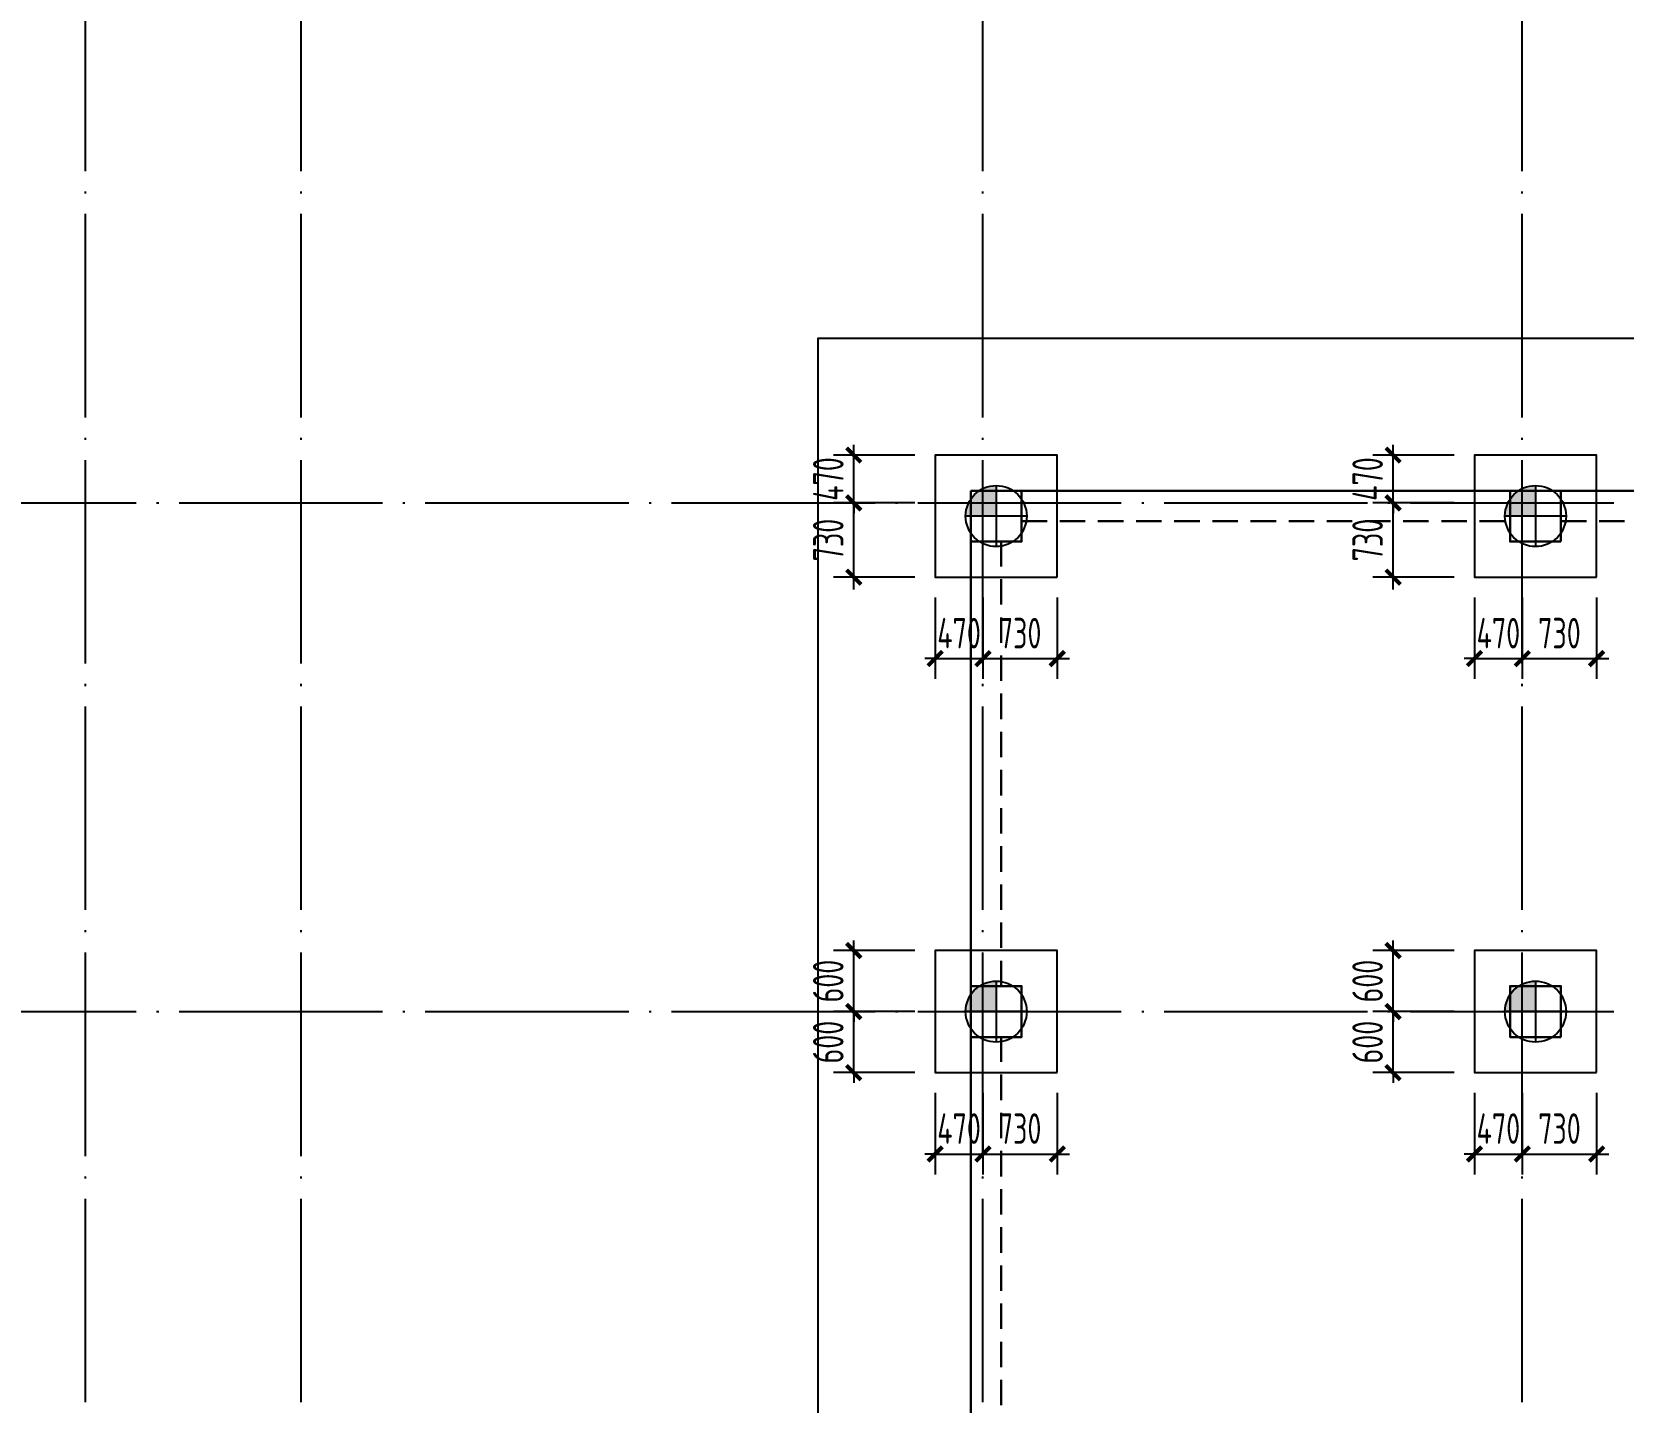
# Model space of a CAD drawing. Extents: x 2430613 to 2739493, y -1540945 to -971137.
# Drawn here: x 2463477 to 2479115, y -1278794 to -1265324 of the extents above; entities that cross this region are included whole.
import ezdxf

# ---------------------------------------------------------------- set-up
doc = ezdxf.new("R2010")
doc.units = 0
doc.header["$LTSCALE"] = 1000
doc.header["$MEASUREMENT"] = 0
doc.header["$PDMODE"] = 3
doc.header["$PDSIZE"] = 50
doc.linetypes.add('DOTE', pattern=[2.42, 2, -0.2, 0.02, -0.2])
doc.linetypes.add('HIDDEN', pattern=[0.375, 0.25, -0.125])
doc.layers.get('0').update_dxf_attribs({"linetype": 'CONTINUOUS'})
doc.layers.get('DEFPOINTS').update_dxf_attribs({"linetype": 'CONTINUOUS'})
for name, color, linetype, lineweight in [('0S-墙-不可见', 30, 'HIDDEN', 30), ('0S-墙-线', 30, 'CONTINUOUS', 30), ('0S-柱-线', 50, 'CONTINUOUS', 30)]:
    doc.layers.add(name, color=color, linetype=linetype, lineweight=lineweight)
for name, color, linetype in [('600直径桩', 4, 'CONTINUOUS'), ('COLU_DIM', 3, 'CONTINUOUS'), ('DOTE', 1, 'DOTE'), ('S1-SLAB-Finstructions', 255, 'CONTINUOUS'), ('承台', 2, 'CONTINUOUS')]:
    doc.layers.add(name, color=color, linetype=linetype)
doc.styles.add('TSSD_Dimension', font='Tssdeng.shx', dxfattribs={"width": 0.7, "bigfont": 'hztxt.shx'})
doc.dimstyles.new('TSSD_100_100', dxfattribs={"dimtxt": 300, "dimasz": 100, "dimexe": 200, "dimexo": 200, "dimgap": 100, "dimtad": 1, "dimdec": 0, "dimzin": 0, "dimdsep": 46, "dimtxsty": 'TSSD_Dimension', "dimblk": 'ARCHTICK', "dimcen": 0, "dimdle": 120, "dimclrt": 7, "dimazin": 0, "dimtfac": 1, "dimtdec": 0, "dimtix": 1, "dimtmove": 2, "dimatfit": 0, "dimldrblk": 'ARCHTICK', "dimfxl": 1, "dimtolj": 1, "dimtzin": 0, "dimarcsym": 0})

# ---------------------------------------------------------------- blocks, each defined once
blk = doc.blocks.new('_ArchTick')
at = {"color": 0, "linetype": 'ByBlock', "const_width": 0.4}
blk.add_lwpolyline([(-0.71, -0.71), (0.71, 0.71)], dxfattribs=at)
blk = doc.blocks.new('*D2224')
at = {"layer": 'COLU_DIM', "color": 0, "lineweight": -2, "transparency": 16777216}
for p, q in [((2472354, -1270885), (2472354, -1271685)), ((2472824, -1270885), (2472824, -1271685)), ((2472354, -1271485), (2472254, -1271485)), ((2472354, -1271485), (2472824, -1271485)), ((2472824, -1271485), (2472924, -1271485))]:
    blk.add_line(p, q, dxfattribs=at)
at = {"layer": 'DEFPOINTS', "color": 0, "transparency": 16777216}
for p in [(2472354, -1270685), (2472824, -1270685), (2472824, -1271485)]:
    blk.add_point(p, dxfattribs=at)
at = {"layer": 'COLU_DIM', "color": 0, "lineweight": -2, "transparency": 16777216, "xscale": 100, "yscale": 100, "zscale": 100}
blk.add_blockref('_ArchTick', (2472354, -1271485), dxfattribs=at)
at = {"layer": 'COLU_DIM', "color": 0, "lineweight": -2, "transparency": 16777216, "xscale": 100, "yscale": 100, "zscale": 100, "rotation": 180}
blk.add_blockref('_ArchTick', (2472824, -1271485), dxfattribs=at)
at = {"layer": 'COLU_DIM', "color": 7, "transparency": 16777216, "insert": (2472589, -1271235), "char_height": 300, "attachment_point": 5, "style": 'TSSD_Dimension'}
blk.add_mtext('\\A1;470', dxfattribs=at)
blk = doc.blocks.new('*D2225')
at = {"layer": 'COLU_DIM', "color": 0, "lineweight": -2, "transparency": 16777216}
for p, q in [((2472824, -1270885), (2472824, -1271685)), ((2473554, -1270885), (2473554, -1271685)), ((2472704, -1271485), (2473674, -1271485))]:
    blk.add_line(p, q, dxfattribs=at)
at = {"layer": 'DEFPOINTS', "color": 0, "transparency": 16777216}
for p in [(2472824, -1270685), (2473554, -1270685), (2473554, -1271485)]:
    blk.add_point(p, dxfattribs=at)
at = {"layer": 'COLU_DIM', "color": 0, "lineweight": -2, "transparency": 16777216, "xscale": 100, "yscale": 100, "zscale": 100, "rotation": 180}
blk.add_blockref('_ArchTick', (2472824, -1271485), dxfattribs=at)
at = {"layer": 'COLU_DIM', "color": 0, "lineweight": -2, "transparency": 16777216, "xscale": 100, "yscale": 100, "zscale": 100}
blk.add_blockref('_ArchTick', (2473554, -1271485), dxfattribs=at)
at = {"layer": 'COLU_DIM', "color": 7, "transparency": 16777216, "insert": (2473189, -1271235), "char_height": 300, "attachment_point": 5, "style": 'TSSD_Dimension'}
blk.add_mtext('\\A1;730', dxfattribs=at)
blk = doc.blocks.new('*D2226')
at = {"layer": 'COLU_DIM', "color": 0, "lineweight": -2, "transparency": 16777216}
for p, q in [((2472154, -1269955), (2471354, -1269955)), ((2471554, -1270805), (2471554, -1269835)), ((2472154, -1270685), (2471354, -1270685))]:
    blk.add_line(p, q, dxfattribs=at)
at = {"layer": 'DEFPOINTS', "color": 0, "transparency": 16777216}
for p in [(2471554, -1269955), (2472354, -1269955), (2472354, -1270685)]:
    blk.add_point(p, dxfattribs=at)
at = {"layer": 'COLU_DIM', "color": 0, "lineweight": -2, "transparency": 16777216, "xscale": 100, "yscale": 100, "zscale": 100}
for p, rotation in [((2471554, -1269955), 90), ((2471554, -1270685), 270)]:
    blk.add_blockref('_ArchTick', p, dxfattribs=dict(at, rotation=rotation))
at = {"layer": 'COLU_DIM', "color": 7, "transparency": 16777216, "insert": (2471304, -1270320), "char_height": 300, "attachment_point": 5, "rotation": 90, "style": 'TSSD_Dimension'}
blk.add_mtext('\\A1;730', dxfattribs=at)
blk = doc.blocks.new('*D2227')
at = {"layer": 'COLU_DIM', "color": 0, "lineweight": -2, "transparency": 16777216}
for p, q in [((2472154, -1269485), (2471354, -1269485)), ((2471554, -1269485), (2471554, -1269385)), ((2471554, -1269955), (2471554, -1269485)), ((2472154, -1269955), (2471354, -1269955)), ((2471554, -1269955), (2471554, -1270055))]:
    blk.add_line(p, q, dxfattribs=at)
at = {"layer": 'DEFPOINTS', "color": 0, "transparency": 16777216}
for p in [(2471554, -1269485), (2472354, -1269485), (2472354, -1269955)]:
    blk.add_point(p, dxfattribs=at)
at = {"layer": 'COLU_DIM', "color": 0, "lineweight": -2, "transparency": 16777216, "xscale": 100, "yscale": 100, "zscale": 100}
for p, rotation in [((2471554, -1269485), 270), ((2471554, -1269955), 90)]:
    blk.add_blockref('_ArchTick', p, dxfattribs=dict(at, rotation=rotation))
at = {"layer": 'COLU_DIM', "color": 7, "transparency": 16777216, "insert": (2471304, -1269720), "char_height": 300, "attachment_point": 5, "rotation": 90, "style": 'TSSD_Dimension'}
blk.add_mtext('\\A1;470', dxfattribs=at)
blk = doc.blocks.new('*D2228')
at = {"layer": 'COLU_DIM', "color": 0, "lineweight": -2, "transparency": 16777216}
for p, q in [((2477654, -1270885), (2477654, -1271685)), ((2478124, -1270885), (2478124, -1271685)), ((2477654, -1271485), (2477554, -1271485)), ((2477654, -1271485), (2478124, -1271485)), ((2478124, -1271485), (2478224, -1271485))]:
    blk.add_line(p, q, dxfattribs=at)
at = {"layer": 'DEFPOINTS', "color": 0, "transparency": 16777216}
for p in [(2477654, -1270685), (2478124, -1270685), (2478124, -1271485)]:
    blk.add_point(p, dxfattribs=at)
at = {"layer": 'COLU_DIM', "color": 0, "lineweight": -2, "transparency": 16777216, "xscale": 100, "yscale": 100, "zscale": 100}
blk.add_blockref('_ArchTick', (2477654, -1271485), dxfattribs=at)
at = {"layer": 'COLU_DIM', "color": 0, "lineweight": -2, "transparency": 16777216, "xscale": 100, "yscale": 100, "zscale": 100, "rotation": 180}
blk.add_blockref('_ArchTick', (2478124, -1271485), dxfattribs=at)
at = {"layer": 'COLU_DIM', "color": 7, "transparency": 16777216, "insert": (2477889, -1271235), "char_height": 300, "attachment_point": 5, "style": 'TSSD_Dimension'}
blk.add_mtext('\\A1;470', dxfattribs=at)
blk = doc.blocks.new('*D2229')
at = {"layer": 'COLU_DIM', "color": 0, "lineweight": -2, "transparency": 16777216}
for p, q in [((2478124, -1270885), (2478124, -1271685)), ((2478854, -1270885), (2478854, -1271685)), ((2478004, -1271485), (2478974, -1271485))]:
    blk.add_line(p, q, dxfattribs=at)
at = {"layer": 'DEFPOINTS', "color": 0, "transparency": 16777216}
for p in [(2478124, -1270685), (2478854, -1270685), (2478854, -1271485)]:
    blk.add_point(p, dxfattribs=at)
at = {"layer": 'COLU_DIM', "color": 0, "lineweight": -2, "transparency": 16777216, "xscale": 100, "yscale": 100, "zscale": 100, "rotation": 180}
blk.add_blockref('_ArchTick', (2478124, -1271485), dxfattribs=at)
at = {"layer": 'COLU_DIM', "color": 0, "lineweight": -2, "transparency": 16777216, "xscale": 100, "yscale": 100, "zscale": 100}
blk.add_blockref('_ArchTick', (2478854, -1271485), dxfattribs=at)
at = {"layer": 'COLU_DIM', "color": 7, "transparency": 16777216, "insert": (2478489, -1271235), "char_height": 300, "attachment_point": 5, "style": 'TSSD_Dimension'}
blk.add_mtext('\\A1;730', dxfattribs=at)
blk = doc.blocks.new('*D2230')
at = {"layer": 'COLU_DIM', "color": 0, "lineweight": -2, "transparency": 16777216}
for p, q in [((2477454, -1269955), (2476654, -1269955)), ((2476854, -1270805), (2476854, -1269835)), ((2477454, -1270685), (2476654, -1270685))]:
    blk.add_line(p, q, dxfattribs=at)
at = {"layer": 'DEFPOINTS', "color": 0, "transparency": 16777216}
for p in [(2476854, -1269955), (2477654, -1269955), (2477654, -1270685)]:
    blk.add_point(p, dxfattribs=at)
at = {"layer": 'COLU_DIM', "color": 0, "lineweight": -2, "transparency": 16777216, "xscale": 100, "yscale": 100, "zscale": 100}
for p, rotation in [((2476854, -1269955), 90), ((2476854, -1270685), 270)]:
    blk.add_blockref('_ArchTick', p, dxfattribs=dict(at, rotation=rotation))
at = {"layer": 'COLU_DIM', "color": 7, "transparency": 16777216, "insert": (2476604, -1270320), "char_height": 300, "attachment_point": 5, "rotation": 90, "style": 'TSSD_Dimension'}
blk.add_mtext('\\A1;730', dxfattribs=at)
blk = doc.blocks.new('*D2231')
at = {"layer": 'COLU_DIM', "color": 0, "lineweight": -2, "transparency": 16777216}
for p, q in [((2477454, -1269485), (2476654, -1269485)), ((2476854, -1269485), (2476854, -1269385)), ((2476854, -1269955), (2476854, -1269485)), ((2477454, -1269955), (2476654, -1269955)), ((2476854, -1269955), (2476854, -1270055))]:
    blk.add_line(p, q, dxfattribs=at)
at = {"layer": 'DEFPOINTS', "color": 0, "transparency": 16777216}
for p in [(2476854, -1269485), (2477654, -1269485), (2477654, -1269955)]:
    blk.add_point(p, dxfattribs=at)
at = {"layer": 'COLU_DIM', "color": 0, "lineweight": -2, "transparency": 16777216, "xscale": 100, "yscale": 100, "zscale": 100}
for p, rotation in [((2476854, -1269485), 270), ((2476854, -1269955), 90)]:
    blk.add_blockref('_ArchTick', p, dxfattribs=dict(at, rotation=rotation))
at = {"layer": 'COLU_DIM', "color": 7, "transparency": 16777216, "insert": (2476604, -1269720), "char_height": 300, "attachment_point": 5, "rotation": 90, "style": 'TSSD_Dimension'}
blk.add_mtext('\\A1;470', dxfattribs=at)
blk = doc.blocks.new('*D2467')
at = {"layer": 'COLU_DIM', "color": 0, "lineweight": -2, "transparency": 16777216}
for p, q in [((2472354, -1275755), (2472354, -1276555)), ((2472824, -1275755), (2472824, -1276555)), ((2472354, -1276355), (2472254, -1276355)), ((2472354, -1276355), (2472824, -1276355)), ((2472824, -1276355), (2472924, -1276355))]:
    blk.add_line(p, q, dxfattribs=at)
at = {"layer": 'DEFPOINTS', "color": 0, "transparency": 16777216}
for p in [(2472354, -1275555), (2472824, -1275555), (2472824, -1276355)]:
    blk.add_point(p, dxfattribs=at)
at = {"layer": 'COLU_DIM', "color": 0, "lineweight": -2, "transparency": 16777216, "xscale": 100, "yscale": 100, "zscale": 100}
blk.add_blockref('_ArchTick', (2472354, -1276355), dxfattribs=at)
at = {"layer": 'COLU_DIM', "color": 0, "lineweight": -2, "transparency": 16777216, "xscale": 100, "yscale": 100, "zscale": 100, "rotation": 180}
blk.add_blockref('_ArchTick', (2472824, -1276355), dxfattribs=at)
at = {"layer": 'COLU_DIM', "color": 7, "transparency": 16777216, "insert": (2472589, -1276105), "char_height": 300, "attachment_point": 5, "style": 'TSSD_Dimension'}
blk.add_mtext('\\A1;470', dxfattribs=at)
blk = doc.blocks.new('*D2468')
at = {"layer": 'COLU_DIM', "color": 0, "lineweight": -2, "transparency": 16777216}
for p, q in [((2472824, -1275755), (2472824, -1276555)), ((2473554, -1275755), (2473554, -1276555)), ((2472704, -1276355), (2473674, -1276355))]:
    blk.add_line(p, q, dxfattribs=at)
at = {"layer": 'DEFPOINTS', "color": 0, "transparency": 16777216}
for p in [(2472824, -1275555), (2473554, -1275555), (2473554, -1276355)]:
    blk.add_point(p, dxfattribs=at)
at = {"layer": 'COLU_DIM', "color": 0, "lineweight": -2, "transparency": 16777216, "xscale": 100, "yscale": 100, "zscale": 100, "rotation": 180}
blk.add_blockref('_ArchTick', (2472824, -1276355), dxfattribs=at)
at = {"layer": 'COLU_DIM', "color": 0, "lineweight": -2, "transparency": 16777216, "xscale": 100, "yscale": 100, "zscale": 100}
blk.add_blockref('_ArchTick', (2473554, -1276355), dxfattribs=at)
at = {"layer": 'COLU_DIM', "color": 7, "transparency": 16777216, "insert": (2473189, -1276105), "char_height": 300, "attachment_point": 5, "style": 'TSSD_Dimension'}
blk.add_mtext('\\A1;730', dxfattribs=at)
blk = doc.blocks.new('*D2469')
at = {"layer": 'COLU_DIM', "color": 0, "lineweight": -2, "transparency": 16777216}
for p, q in [((2472154, -1274955), (2471354, -1274955)), ((2471554, -1274955), (2471554, -1274855)), ((2471554, -1275555), (2471554, -1274955)), ((2472154, -1275555), (2471354, -1275555)), ((2471554, -1275555), (2471554, -1275655))]:
    blk.add_line(p, q, dxfattribs=at)
at = {"layer": 'DEFPOINTS', "color": 0, "transparency": 16777216}
for p in [(2471554, -1274955), (2472354, -1274955), (2472354, -1275555)]:
    blk.add_point(p, dxfattribs=at)
at = {"layer": 'COLU_DIM', "color": 0, "lineweight": -2, "transparency": 16777216, "xscale": 100, "yscale": 100, "zscale": 100}
for p, rotation in [((2471554, -1274955), 270), ((2471554, -1275555), 90)]:
    blk.add_blockref('_ArchTick', p, dxfattribs=dict(at, rotation=rotation))
at = {"layer": 'COLU_DIM', "color": 7, "transparency": 16777216, "insert": (2471304, -1275255), "char_height": 300, "attachment_point": 5, "rotation": 90, "style": 'TSSD_Dimension'}
blk.add_mtext('\\A1;600', dxfattribs=at)
blk = doc.blocks.new('*D2470')
at = {"layer": 'COLU_DIM', "color": 0, "lineweight": -2, "transparency": 16777216}
for p, q in [((2471554, -1274355), (2471554, -1274255)), ((2472154, -1274355), (2471354, -1274355)), ((2471554, -1274955), (2471554, -1274355)), ((2472154, -1274955), (2471354, -1274955)), ((2471554, -1274955), (2471554, -1275055))]:
    blk.add_line(p, q, dxfattribs=at)
at = {"layer": 'DEFPOINTS', "color": 0, "transparency": 16777216}
for p in [(2471554, -1274355), (2472354, -1274355), (2472354, -1274955)]:
    blk.add_point(p, dxfattribs=at)
at = {"layer": 'COLU_DIM', "color": 0, "lineweight": -2, "transparency": 16777216, "xscale": 100, "yscale": 100, "zscale": 100}
for p, rotation in [((2471554, -1274355), 270), ((2471554, -1274955), 90)]:
    blk.add_blockref('_ArchTick', p, dxfattribs=dict(at, rotation=rotation))
at = {"layer": 'COLU_DIM', "color": 7, "transparency": 16777216, "insert": (2471304, -1274655), "char_height": 300, "attachment_point": 5, "rotation": 90, "style": 'TSSD_Dimension'}
blk.add_mtext('\\A1;600', dxfattribs=at)
blk = doc.blocks.new('*D2471')
at = {"layer": 'COLU_DIM', "color": 0, "lineweight": -2, "transparency": 16777216}
for p, q in [((2477654, -1275755), (2477654, -1276555)), ((2478124, -1275755), (2478124, -1276555)), ((2477654, -1276355), (2477554, -1276355)), ((2477654, -1276355), (2478124, -1276355)), ((2478124, -1276355), (2478224, -1276355))]:
    blk.add_line(p, q, dxfattribs=at)
at = {"layer": 'DEFPOINTS', "color": 0, "transparency": 16777216}
for p in [(2477654, -1275555), (2478124, -1275555), (2478124, -1276355)]:
    blk.add_point(p, dxfattribs=at)
at = {"layer": 'COLU_DIM', "color": 0, "lineweight": -2, "transparency": 16777216, "xscale": 100, "yscale": 100, "zscale": 100}
blk.add_blockref('_ArchTick', (2477654, -1276355), dxfattribs=at)
at = {"layer": 'COLU_DIM', "color": 0, "lineweight": -2, "transparency": 16777216, "xscale": 100, "yscale": 100, "zscale": 100, "rotation": 180}
blk.add_blockref('_ArchTick', (2478124, -1276355), dxfattribs=at)
at = {"layer": 'COLU_DIM', "color": 7, "transparency": 16777216, "insert": (2477889, -1276105), "char_height": 300, "attachment_point": 5, "style": 'TSSD_Dimension'}
blk.add_mtext('\\A1;470', dxfattribs=at)
blk = doc.blocks.new('*D2472')
at = {"layer": 'COLU_DIM', "color": 0, "lineweight": -2, "transparency": 16777216}
for p, q in [((2478124, -1275755), (2478124, -1276555)), ((2478854, -1275755), (2478854, -1276555)), ((2478004, -1276355), (2478974, -1276355))]:
    blk.add_line(p, q, dxfattribs=at)
at = {"layer": 'DEFPOINTS', "color": 0, "transparency": 16777216}
for p in [(2478124, -1275555), (2478854, -1275555), (2478854, -1276355)]:
    blk.add_point(p, dxfattribs=at)
at = {"layer": 'COLU_DIM', "color": 0, "lineweight": -2, "transparency": 16777216, "xscale": 100, "yscale": 100, "zscale": 100, "rotation": 180}
blk.add_blockref('_ArchTick', (2478124, -1276355), dxfattribs=at)
at = {"layer": 'COLU_DIM', "color": 0, "lineweight": -2, "transparency": 16777216, "xscale": 100, "yscale": 100, "zscale": 100}
blk.add_blockref('_ArchTick', (2478854, -1276355), dxfattribs=at)
at = {"layer": 'COLU_DIM', "color": 7, "transparency": 16777216, "insert": (2478489, -1276105), "char_height": 300, "attachment_point": 5, "style": 'TSSD_Dimension'}
blk.add_mtext('\\A1;730', dxfattribs=at)
blk = doc.blocks.new('*D2473')
at = {"layer": 'COLU_DIM', "color": 0, "lineweight": -2, "transparency": 16777216}
for p, q in [((2477454, -1274955), (2476654, -1274955)), ((2476854, -1274955), (2476854, -1274855)), ((2476854, -1275555), (2476854, -1274955)), ((2477454, -1275555), (2476654, -1275555)), ((2476854, -1275555), (2476854, -1275655))]:
    blk.add_line(p, q, dxfattribs=at)
at = {"layer": 'DEFPOINTS', "color": 0, "transparency": 16777216}
for p in [(2476854, -1274955), (2477654, -1274955), (2477654, -1275555)]:
    blk.add_point(p, dxfattribs=at)
at = {"layer": 'COLU_DIM', "color": 0, "lineweight": -2, "transparency": 16777216, "xscale": 100, "yscale": 100, "zscale": 100}
for p, rotation in [((2476854, -1274955), 270), ((2476854, -1275555), 90)]:
    blk.add_blockref('_ArchTick', p, dxfattribs=dict(at, rotation=rotation))
at = {"layer": 'COLU_DIM', "color": 7, "transparency": 16777216, "insert": (2476604, -1275255), "char_height": 300, "attachment_point": 5, "rotation": 90, "style": 'TSSD_Dimension'}
blk.add_mtext('\\A1;600', dxfattribs=at)
blk = doc.blocks.new('*D2474')
at = {"layer": 'COLU_DIM', "color": 0, "lineweight": -2, "transparency": 16777216}
for p, q in [((2476854, -1274355), (2476854, -1274255)), ((2477454, -1274355), (2476654, -1274355)), ((2476854, -1274955), (2476854, -1274355)), ((2477454, -1274955), (2476654, -1274955)), ((2476854, -1274955), (2476854, -1275055))]:
    blk.add_line(p, q, dxfattribs=at)
at = {"layer": 'DEFPOINTS', "color": 0, "transparency": 16777216}
for p in [(2476854, -1274355), (2477654, -1274355), (2477654, -1274955)]:
    blk.add_point(p, dxfattribs=at)
at = {"layer": 'COLU_DIM', "color": 0, "lineweight": -2, "transparency": 16777216, "xscale": 100, "yscale": 100, "zscale": 100}
for p, rotation in [((2476854, -1274355), 270), ((2476854, -1274955), 90)]:
    blk.add_blockref('_ArchTick', p, dxfattribs=dict(at, rotation=rotation))
at = {"layer": 'COLU_DIM', "color": 7, "transparency": 16777216, "insert": (2476604, -1274655), "char_height": 300, "attachment_point": 5, "rotation": 90, "style": 'TSSD_Dimension'}
blk.add_mtext('\\A1;600', dxfattribs=at)

msp = doc.modelspace()

# ---------------------------------------------------------------- hatches: boundary and pattern name
at = {"layer": '600直径桩'}
h = msp.add_hatch(color=251, dxfattribs=at)
h.dxf.hatch_style = 1
h.paths.add_polyline_path([(2472953.645, -1269784.712, 0.414213562), (2472653.645, -1270084.712), (2472953.645, -1270084.712)])
h = msp.add_hatch(color=251, dxfattribs=at)
h.dxf.hatch_style = 1
h.paths.add_polyline_path([(2478253.644, -1269784.712, 0.414213562), (2477953.644, -1270084.712), (2478253.644, -1270084.712)])
h = msp.add_hatch(color=251, dxfattribs=at)
h.dxf.hatch_style = 1
h.paths.add_polyline_path([(2472953.645, -1274654.72, 0.414213562), (2472653.645, -1274954.72), (2472953.645, -1274954.72)])
h = msp.add_hatch(color=251, dxfattribs=at)
h.dxf.hatch_style = 1
h.paths.add_polyline_path([(2478253.644, -1274654.72, 0.414213562), (2477953.644, -1274954.72), (2478253.644, -1274954.72)])

# ---------------------------------------------------------------- linework, layer by layer
at = {"layer": '0S-墙-不可见'}
for p, q in [((2473203.644, -1270134.728), (2478003.644, -1270134.728)), ((2478503.644, -1270134.728), (2481443.644, -1270134.728)), ((2473003.644, -1274704.728), (2473003.644, -1270334.728)), ((2473003.644, -1279574.728), (2473003.644, -1275204.728))]:
    msp.add_line(p, q, dxfattribs=at)
at = {"layer": '0S-墙-线'}
for p, q in [((2473203.644, -1269834.728), (2478003.644, -1269834.728)), ((2478503.644, -1269834.728), (2481443.644, -1269834.728)), ((2472703.644, -1274704.728), (2472703.644, -1270334.728)), ((2472703.644, -1279574.728), (2472703.644, -1275204.728))]:
    msp.add_line(p, q, dxfattribs=at)
at = {"layer": '0S-柱-线'}
for points in [[(2472703.644, -1269834.728), (2473203.644, -1269834.728), (2473203.644, -1270334.728), (2472703.644, -1270334.728)], [(2478503.644, -1270334.728), (2478503.644, -1269834.728), (2478003.644, -1269834.728), (2478003.644, -1270334.728)], [(2478503.644, -1270334.728), (2478503.644, -1269834.728), (2478003.644, -1269834.728), (2478003.644, -1270334.728)], [(2472703.644, -1274704.728), (2473203.644, -1274704.728), (2473203.644, -1275204.728), (2472703.644, -1275204.728)], [(2478503.644, -1275204.728), (2478503.644, -1274704.728), (2478003.644, -1274704.728), (2478003.644, -1275204.728)], [(2478503.644, -1275204.728), (2478503.644, -1274704.728), (2478003.644, -1274704.728), (2478003.644, -1275204.728)]]:
    msp.add_lwpolyline(points, close=True, dxfattribs=at)
at = {"layer": '600直径桩', "color": 251}
for p, q in [((2472953.645, -1269784.712), (2472953.645, -1270384.712)), ((2478253.644, -1269784.712), (2478253.644, -1270384.712)), ((2473253.645, -1270084.712), (2472653.645, -1270084.712)), ((2478553.644, -1270084.712), (2477953.644, -1270084.712)), ((2472953.645, -1274654.72), (2472953.645, -1275254.72)), ((2478253.644, -1274654.72), (2478253.644, -1275254.72)), ((2473253.645, -1274954.72), (2472653.645, -1274954.72)), ((2478553.644, -1274954.72), (2477953.644, -1274954.72))]:
    msp.add_line(p, q, dxfattribs=at)
for centre in [(2472953.645, -1270084.712), (2478253.644, -1270084.712), (2472953.645, -1274954.72), (2478253.644, -1274954.72)]:
    msp.add_circle(centre, 300, dxfattribs=at)
at = {"layer": 'DOTE'}
for p, q in [((2464003.644, -1310254.728), (2464003.644, -1193054.728)), ((2466123.644, -1310254.728), (2466123.644, -1193054.728)), ((2472823.644, -1310254.728), (2472823.644, -1193054.728)), ((2478123.644, -1310254.728), (2478123.644, -1193054.728)), ((2462503.644, -1269954.728), (2570723.644, -1269954.728)), ((2462503.644, -1274954.728), (2481823.644, -1274954.728))]:
    msp.add_line(p, q, dxfattribs=at)
at = {"layer": 'S1-SLAB-Finstructions', "color": 2}
msp.add_lwpolyline([(2526823.644, -1292254.724), (2471203.644, -1292254.732), (2471203.644, -1268334.728), (2487943.644, -1268334.726), (2487943.644, -1266884.728), (2493303.644, -1266884.728), (2493303.644, -1268334.725), (2496343.644, -1268334.725), (2496343.644, -1266884.728), (2501703.644, -1266884.728), (2501703.644, -1268334.724), (2504423.644, -1268334.724), (2504423.644, -1267284.728), (2510423.644, -1267284.728), (2510423.644, -1268334.723), (2513143.644, -1268334.722), (2513143.644, -1266884.728), (2518503.644, -1266884.728), (2518503.644, -1268334.722), (2521463.644, -1268334.721), (2521463.644, -1266884.728), (2526823.644, -1266884.728)], close=True, dxfattribs=at)
at = {"layer": '承台', "color": 2}
for points in [[(2473553.645, -1270684.712), (2473553.645, -1269484.712), (2472353.645, -1269484.712), (2472353.645, -1270684.712)], [(2478853.644, -1270684.712), (2478853.644, -1269484.712), (2477653.644, -1269484.712), (2477653.644, -1270684.712)], [(2473553.645, -1275554.72), (2473553.645, -1274354.72), (2472353.645, -1274354.72), (2472353.645, -1275554.72)], [(2478853.644, -1275554.72), (2478853.644, -1274354.72), (2477653.644, -1274354.72), (2477653.644, -1275554.72)]]:
    msp.add_lwpolyline(points, close=True, dxfattribs=at)

# ---------------------------------------------------------------- dimensions: what is measured, and where the dimension line sits
at = {"layer": 'COLU_DIM', "color": 3}
for base, p1, p2, picture, middle in [((2471553.645, -1269484.712), (2472353.645, -1269954.728), (2472353.645, -1269484.712), '*D2227', (2471303.645, -1269719.72)), ((2476853.644, -1269484.712), (2477653.644, -1269954.728), (2477653.644, -1269484.712), '*D2231', (2476603.644, -1269719.72)), ((2471553.645, -1269954.728), (2472353.645, -1270684.712), (2472353.645, -1269954.728), '*D2226', (2471303.645, -1270319.72)), ((2476853.644, -1269954.728), (2477653.644, -1270684.712), (2477653.644, -1269954.728), '*D2230', (2476603.644, -1270319.72)), ((2471553.645, -1274354.72), (2472353.645, -1274954.728), (2472353.645, -1274354.72), '*D2470', (2471303.645, -1274654.724)), ((2476853.644, -1274354.72), (2477653.644, -1274954.728), (2477653.644, -1274354.72), '*D2474', (2476603.644, -1274654.724)), ((2471553.645, -1274954.728), (2472353.645, -1275554.72), (2472353.645, -1274954.728), '*D2469', (2471303.645, -1275254.724)), ((2476853.644, -1274954.728), (2477653.644, -1275554.72), (2477653.644, -1274954.728), '*D2473', (2476603.644, -1275254.724))]:
    dim = msp.add_linear_dim(base=base, p1=p1, p2=p2, angle=90, dimstyle='TSSD_100_100', dxfattribs=at)
    dim.commit()
    dim.dimension.update_dxf_attribs({"geometry": picture, "text_midpoint": middle})
for base, p1, p2, picture, middle in [((2472823.644, -1271484.712), (2472353.645, -1270684.712), (2472823.644, -1270684.712), '*D2224', (2472588.645, -1271234.712)), ((2473553.645, -1271484.712), (2472823.644, -1270684.712), (2473553.645, -1270684.712), '*D2225', (2473188.645, -1271234.712)), ((2478123.644, -1271484.712), (2477653.644, -1270684.712), (2478123.644, -1270684.712), '*D2228', (2477888.644, -1271234.712)), ((2478853.644, -1271484.712), (2478123.644, -1270684.712), (2478853.644, -1270684.712), '*D2229', (2478488.644, -1271234.712)), ((2472823.644, -1276354.72), (2472353.645, -1275554.72), (2472823.644, -1275554.72), '*D2467', (2472588.645, -1276104.72)), ((2473553.645, -1276354.72), (2472823.644, -1275554.72), (2473553.645, -1275554.72), '*D2468', (2473188.645, -1276104.72)), ((2478123.644, -1276354.72), (2477653.644, -1275554.72), (2478123.644, -1275554.72), '*D2471', (2477888.644, -1276104.72)), ((2478853.644, -1276354.72), (2478123.644, -1275554.72), (2478853.644, -1275554.72), '*D2472', (2478488.644, -1276104.72))]:
    dim = msp.add_linear_dim(base=base, p1=p1, p2=p2, dimstyle='TSSD_100_100', dxfattribs=at)
    dim.commit()
    dim.dimension.update_dxf_attribs({"geometry": picture, "text_midpoint": middle})

doc.saveas('drawing.dxf')
